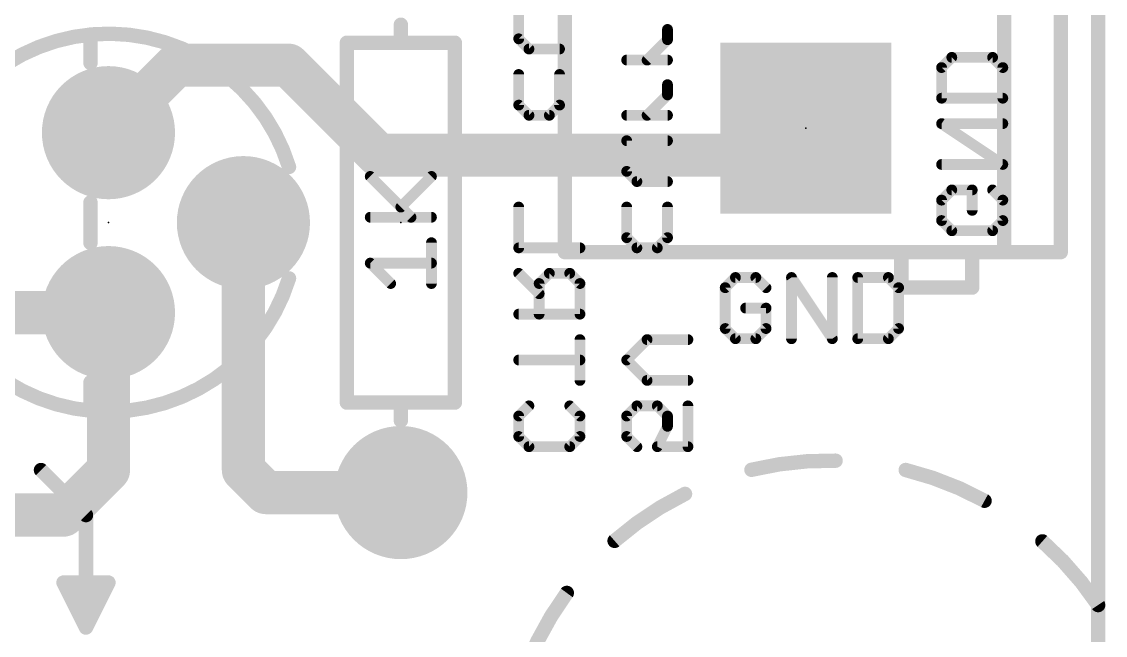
# Model space of a CAD drawing. Extents: x -31 to 86, y -14 to 53.
# Drawn here: x 47.03 to 62.33, y 4.65 to 13.31 of the extents above; entities that cross this region are included whole.
import ezdxf

# ---------------------------------------------------------------- set-up
doc = ezdxf.new("R2010")
doc.units = 0
for name, color, linetype in [('1', 12, 'CONTINUOUS'), ('16', 132, 'CONTINUOUS'), ('17', 110, 'CONTINUOUS'), ('20', 53, 'CONTINUOUS'), ('21', 41, 'CONTINUOUS'), ('22', 40, 'CONTINUOUS'), ('23', 53, 'CONTINUOUS'), ('51', 53, 'CONTINUOUS')]:
    doc.layers.add(name, color=color, linetype=linetype)

# ---------------------------------------------------------------- blocks, each defined once
blk = doc.blocks.new('SQUAREP')
blk.add_solid([(-0.5, -0.5), (0.5, -0.5), (-0.5, 0.5), (0.5, 0.5)])
blk = doc.blocks.new('ROUNDP')
at = {"const_width": 0.5}
blk.add_lwpolyline([(0, -0.25, 1), (0, 0.25, 1), (0, -0.25)], format="xyb", dxfattribs=at)

msp = doc.modelspace()

# ---------------------------------------------------------------- linework, layer by layer
at = {"layer": '1', "const_width": 0.6096}
for points in [[(48.26, 11.7475), (49.2125, 12.7)], [(49.2125, 12.7), (50.8, 12.7)], [(50.8, 12.7), (52.07, 11.43)], [(57.7215, 11.43), (58.1025, 11.811)], [(52.07, 11.43), (57.7215, 11.43)], [(50.165, 10.4775), (50.165, 6.985)], [(48.26, 9.2075), (48.26, 6.985)], [(48.26, 6.985), (47.625, 6.35)], [(50.165, 6.985), (50.4825, 6.6675)], [(50.4825, 6.6675), (52.3875, 6.6675)], [(47.625, 6.35), (44.7675, 6.35)]]:
    msp.add_lwpolyline(points, dxfattribs=at)
at = {"layer": '1', "const_width": 0.3048}
for points in [[(49.2125, 12.8524, 1), (49.2125, 12.5476)], [(49.3203, 12.5922, 1), (49.1047, 12.8078)], [(50.9078, 12.8078, 1), (50.6922, 12.5922)], [(50.8, 12.5476, 1), (50.8, 12.8524)], [(58.2103, 11.7032, 1), (57.9947, 11.9188)], [(48.1522, 11.8553, 1), (48.3678, 11.6397)], [(52.07, 11.5824, 1), (52.07, 11.2776)], [(51.9622, 11.3222, 1), (52.1778, 11.5378)], [(57.6137, 11.5378, 1), (57.8293, 11.3222)], [(57.7215, 11.2776, 1), (57.7215, 11.5824)], [(50.3174, 10.4775, 1), (50.0126, 10.4775)], [(48.4124, 9.2075, 1), (48.1076, 9.2075)], [(48.3678, 6.8772, 1), (48.1522, 7.0928)], [(50.2728, 7.0928, 1), (50.0572, 6.8772)], [(48.1076, 6.985, 1), (48.4124, 6.985)], [(50.0126, 6.985, 1), (50.3174, 6.985)], [(50.4825, 6.8199, 1), (50.4825, 6.5151)], [(50.3747, 6.5597, 1), (50.5903, 6.7753)], [(52.3875, 6.5151, 1), (52.3875, 6.8199)], [(47.5172, 6.4578, 1), (47.7328, 6.2422)], [(47.625, 6.1976, 1), (47.625, 6.5024)]]:
    msp.add_lwpolyline(points, format="xyb", dxfattribs=at)
at = {"layer": '16', "const_width": 0.6096}
msp.add_lwpolyline([(48.26, 9.2075), (45.72, 9.2075)], dxfattribs=at)
at = {"layer": '16', "const_width": 0.3048}
msp.add_lwpolyline([(48.26, 9.0551, 1), (48.26, 9.3599)], format="xyb", dxfattribs=at)
at = {"layer": '20', "const_width": 0.2032}
msp.add_lwpolyline([(62.23, 27.94), (62.23, 2.54)], dxfattribs=at)
at = {"layer": '21'}
for points, const_width in [([(54.7025, 10.061), (54.7025, 20.561)], 0.2032), ([(60.9025, 20.561), (60.9025, 10.061)], 0.2032), ([(61.7025, 20.561), (61.7025, 10.061)], 0.2032), ([(52.3875, 13.0175), (52.3875, 13.2715)], 0.2032), ([(48.006, 13.1324), (48.006, 12.7312)], 0.2032), ([(51.6255, 7.9375), (51.6255, 13.0175)], 0.2032), ([(51.6255, 13.0175), (52.3875, 13.0175)], 0.2032), ([(52.3875, 13.0175), (53.1495, 13.0175)], 0.2032), ([(53.1495, 13.0175), (53.1495, 7.9375)], 0.2032), ([(52.5312, 10.5537), (51.955, 11.1299)], 0.1524), ([(52.3871, 10.6978), (52.8193, 11.1299)], 0.1524), ([(48.006, 10.7638), (48.006, 10.1912)], 0.2032), ([(51.955, 10.5537), (52.8193, 10.5537)], 0.1524), ([(52.8193, 9.6182), (52.8193, 10.1944)], 0.1524), ([(60.9025, 10.061), (54.7025, 10.061)], 0.2032), ([(61.7025, 10.061), (60.9025, 10.061)], 0.2032), ([(52.2431, 9.6182), (51.955, 9.9063)], 0.1524), ([(51.955, 9.9063), (52.8193, 9.9063)], 0.1524), ([(57.11, 9.7035), (56.9659, 9.5595)], 0.1524), ([(57.3981, 9.7035), (57.11, 9.7035)], 0.1524), ([(57.5421, 9.5595), (57.3981, 9.7035)], 0.1524), ([(57.9014, 8.8392), (57.9014, 9.7035)], 0.1524), ([(57.9014, 9.7035), (58.4777, 8.8392)], 0.1524), ([(58.4777, 8.8392), (58.4777, 9.7035)], 0.1524), ([(58.837, 9.7035), (58.837, 8.8392)], 0.1524), ([(59.2691, 9.7035), (58.837, 9.7035)], 0.1524), ([(59.4132, 9.5595), (59.2691, 9.7035)], 0.1524), ([(56.9659, 9.5595), (56.9659, 8.9833)], 0.1524), ([(59.4132, 8.9833), (59.4132, 9.5595)], 0.1524), ([(57.5421, 9.2714), (57.254, 9.2714)], 0.1524), ([(57.5421, 8.9833), (57.5421, 9.2714)], 0.1524), ([(56.9659, 8.9833), (57.11, 8.8392)], 0.1524), ([(57.3981, 8.8392), (57.5421, 8.9833)], 0.1524), ([(59.2691, 8.8392), (59.4132, 8.9833)], 0.1524), ([(57.11, 8.8392), (57.3981, 8.8392)], 0.1524), ([(58.837, 8.8392), (59.2691, 8.8392)], 0.1524), ([(48.006, 8.2238), (48.006, 7.8226)], 0.2032), ([(52.3875, 7.9375), (51.6255, 7.9375)], 0.2032), ([(53.1495, 7.9375), (52.3875, 7.9375)], 0.2032), ([(52.3875, 7.9375), (52.3875, 7.6835)], 0.2032)]:
    msp.add_lwpolyline(points, dxfattribs=dict(at, const_width=const_width))
for points, const_width in [([(52.4383, 13.2715, 1), (52.3367, 13.2715)], 0.1016), ([(50.8085, 11.2638, 0.5267), (46.609, 12.5721)], 0.2032), ([(48.0568, 13.1324, 1), (47.9552, 13.1324)], 0.1016), ([(51.6763, 13.0175, 1), (51.5747, 13.0175)], 0.1016), ([(51.6255, 13.0683, 1), (51.6255, 12.9667)], 0.1016), ([(52.3875, 13.0683, 1), (52.3875, 12.9667)], 0.1016), ([(52.3367, 13.0175, 1), (52.4383, 13.0175)], 0.1016), ([(52.3875, 12.9667, 1), (52.3875, 13.0683)], 0.1016), ([(53.2003, 13.0175, 1), (53.0987, 13.0175)], 0.1016), ([(53.1495, 12.9667, 1), (53.1495, 13.0683)], 0.1016), ([(47.9552, 12.7312, 1), (48.0568, 12.7312)], 0.1016), ([(50.76, 11.2488, 1), (50.857, 11.2788)], 0.1016), ([(51.9819, 11.1569, 1), (51.928, 11.103)], 0.0762), ([(52.8462, 11.103, 1), (52.7924, 11.1569)], 0.0762), ([(48.0568, 10.7638, 1), (47.9552, 10.7638)], 0.1016), ([(52.3602, 10.7247, 1), (52.4141, 10.6708)], 0.0762), ([(51.955, 10.5918, 1), (51.955, 10.5156)], 0.0762), ([(52.5042, 10.5268, 1), (52.5581, 10.5806)], 0.0762), ([(52.8193, 10.5156, 1), (52.8193, 10.5918)], 0.0762), ([(52.8574, 10.1944, 1), (52.7812, 10.1944)], 0.0762), ([(47.9552, 10.1912, 1), (48.0568, 10.1912)], 0.1016), ([(54.7025, 10.1118, 1), (54.7025, 10.0102)], 0.1016), ([(54.6517, 10.061, 1), (54.7533, 10.061)], 0.1016), ([(60.9025, 10.1118, 1), (60.9025, 10.0102)], 0.1016), ([(60.8517, 10.061, 1), (60.9533, 10.061)], 0.1016), ([(60.9025, 10.0102, 1), (60.9025, 10.1118)], 0.1016), ([(61.6517, 10.061, 1), (61.7533, 10.061)], 0.1016), ([(61.7025, 10.0102, 1), (61.7025, 10.1118)], 0.1016), ([(51.9819, 9.9332, 1), (51.928, 9.8794)], 0.0762), ([(51.955, 9.9444, 1), (51.955, 9.8682)], 0.0762), ([(52.8193, 9.8682, 1), (52.8193, 9.9444)], 0.0762), ([(46.609, 8.383, 0.5267), (50.8084, 9.6912)], 0.2032), ([(50.8569, 9.6762, 1), (50.7599, 9.7062)], 0.1016), ([(52.2161, 9.5912, 1), (52.27, 9.6451)], 0.0762), ([(52.7812, 9.6182, 1), (52.8574, 9.6182)], 0.0762), ([(57.11, 9.7416, 1), (57.11, 9.6654)], 0.0762), ([(57.1369, 9.6766, 1), (57.083, 9.7305)], 0.0762), ([(57.425, 9.7305, 1), (57.3711, 9.6766)], 0.0762), ([(57.3981, 9.6654, 1), (57.3981, 9.7416)], 0.0762), ([(57.9331, 9.7247, 1), (57.8697, 9.6824)], 0.0762), ([(57.9395, 9.7035, 1), (57.8633, 9.7035)], 0.0762), ([(58.5158, 9.7035, 1), (58.4396, 9.7035)], 0.0762), ([(58.8751, 9.7035, 1), (58.7989, 9.7035)], 0.0762), ([(58.837, 9.7416, 1), (58.837, 9.6654)], 0.0762), ([(59.2961, 9.7305, 1), (59.2422, 9.6766)], 0.0762), ([(59.2691, 9.6654, 1), (59.2691, 9.7416)], 0.0762), ([(57.004, 9.5595, 1), (56.9278, 9.5595)], 0.0762), ([(56.939, 9.5864, 1), (56.9929, 9.5325)], 0.0762), ([(57.5152, 9.5325, 1), (57.5691, 9.5864)], 0.0762), ([(59.4513, 9.5595, 1), (59.3751, 9.5595)], 0.0762), ([(59.3862, 9.5325, 1), (59.4401, 9.5864)], 0.0762), ([(57.254, 9.3095, 1), (57.254, 9.2333)], 0.0762), ([(57.5802, 9.2714, 1), (57.504, 9.2714)], 0.0762), ([(57.5421, 9.2333, 1), (57.5421, 9.3095)], 0.0762), ([(56.9929, 9.0102, 1), (56.939, 8.9563)], 0.0762), ([(57.5691, 8.9563, 1), (57.5152, 9.0102)], 0.0762), ([(59.4401, 8.9563, 1), (59.3862, 9.0102)], 0.0762), ([(56.9278, 8.9833, 1), (57.004, 8.9833)], 0.0762), ([(57.11, 8.8773, 1), (57.11, 8.8011)], 0.0762), ([(57.083, 8.8123, 1), (57.1369, 8.8661)], 0.0762), ([(57.3711, 8.8661, 1), (57.425, 8.8123)], 0.0762), ([(57.3981, 8.8011, 1), (57.3981, 8.8773)], 0.0762), ([(57.504, 8.9833, 1), (57.5802, 8.9833)], 0.0762), ([(57.8633, 8.8392, 1), (57.9395, 8.8392)], 0.0762), ([(58.4396, 8.8392, 1), (58.5158, 8.8392)], 0.0762), ([(58.446, 8.8181, 1), (58.5094, 8.8603)], 0.0762), ([(58.837, 8.8773, 1), (58.837, 8.8011)], 0.0762), ([(58.7989, 8.8392, 1), (58.8751, 8.8392)], 0.0762), ([(59.2422, 8.8661, 1), (59.2961, 8.8123)], 0.0762), ([(59.2691, 8.8011, 1), (59.2691, 8.8773)], 0.0762), ([(59.3751, 8.9833, 1), (59.4513, 8.9833)], 0.0762), ([(48.0568, 8.2238, 1), (47.9552, 8.2238)], 0.1016), ([(51.6255, 7.9883, 1), (51.6255, 7.8867)], 0.1016), ([(51.5747, 7.9375, 1), (51.6763, 7.9375)], 0.1016), ([(52.3875, 7.9883, 1), (52.3875, 7.8867)], 0.1016), ([(52.4383, 7.9375, 1), (52.3367, 7.9375)], 0.1016), ([(52.3875, 7.8867, 1), (52.3875, 7.9883)], 0.1016), ([(53.0987, 7.9375, 1), (53.2003, 7.9375)], 0.1016), ([(53.1495, 7.8867, 1), (53.1495, 7.9883)], 0.1016), ([(47.9552, 7.8226, 1), (48.0568, 7.8226)], 0.1016), ([(52.3367, 7.6835, 1), (52.4383, 7.6835)], 0.1016), ([(58.5244, 7.1179, 0.0655), (57.3368, 6.9891)], 0.2032), ([(58.5232, 7.0671, 1), (58.5256, 7.1686)], 0.1016), ([(57.3248, 7.0385, 1), (57.3489, 6.9397)], 0.1016), ([(60.6265, 6.5523, 0.0655), (59.5137, 6.9865)], 0.2032), ([(59.5259, 7.0358, 1), (59.5016, 6.9372)], 0.1016), ([(56.3986, 6.6488, 0.0655), (55.4047, 5.9862)], 0.2032), ([(56.4211, 6.6032, 1), (56.3762, 6.6943)], 0.1016), ([(60.6021, 6.5078, 1), (60.651, 6.5969)], 0.1016), ([(55.3713, 6.0244, 1), (55.4382, 5.9479)], 0.1016), ([(62.23, 5.08, 0.0655), (61.4434, 5.979)], 0.2032), ([(61.477, 6.0171, 1), (61.4099, 5.9408)], 0.1016), ([(54.7297, 5.251, 0.0655), (54.1541, 4.2044)], 0.2032), ([(54.7707, 5.221, 1), (54.6888, 5.2811)], 0.1016), ([(62.1877, 5.0518, 1), (62.2723, 5.1082)], 0.1016)]:
    msp.add_lwpolyline(points, format="xyb", dxfattribs=dict(at, const_width=const_width))
at = {"layer": '22'}
for points, const_width in [([(54.0512, 13.0724), (54.0512, 13.5045)], 0.1524), ([(56.1514, 13.0605), (56.1514, 13.2046)], 0.1524), ([(54.1953, 12.9283), (54.0512, 13.0724)], 0.1524), ([(54.6274, 12.9283), (54.1953, 12.9283)], 0.1524), ([(55.8633, 12.7724), (56.1514, 13.0605)], 0.1524), ([(60.0202, 12.6664), (60.1643, 12.8105)], 0.1524), ([(60.1643, 12.8105), (60.7405, 12.8105)], 0.1524), ([(60.7405, 12.8105), (60.8845, 12.6664)], 0.1524), ([(55.5752, 12.7724), (56.1514, 12.7724)], 0.1524), ([(60.0202, 12.2342), (60.0202, 12.6664)], 0.1524), ([(60.8845, 12.6664), (60.8845, 12.2342)], 0.1524), ([(54.0512, 12.1369), (54.0512, 12.569)], 0.1524), ([(54.6274, 12.569), (54.6274, 12.1369)], 0.1524), ([(56.1514, 12.2809), (56.1514, 12.425)], 0.1524), ([(55.8633, 11.9928), (56.1514, 12.2809)], 0.1524), ([(60.8845, 12.2342), (60.0202, 12.2342)], 0.1524), ([(54.1953, 11.9928), (54.0512, 12.1369)], 0.1524), ([(54.6274, 12.1369), (54.4834, 11.9928)], 0.1524), ([(54.4834, 11.9928), (54.1953, 11.9928)], 0.1524), ([(55.5752, 11.9928), (56.1514, 11.9928)], 0.1524), ([(60.8845, 11.2987), (60.0202, 11.8749)], 0.1524), ([(60.0202, 11.8749), (60.8845, 11.8749)], 0.1524), ([(55.5752, 11.2013), (55.5752, 11.6335)], 0.1524), ([(55.5752, 11.6335), (56.1514, 11.6335)], 0.1524), ([(60.0202, 11.2987), (60.8845, 11.2987)], 0.1524), ([(55.7193, 11.0573), (55.5752, 11.2013)], 0.1524), ([(56.1514, 11.0573), (55.7193, 11.0573)], 0.1524), ([(60.0202, 10.7954), (60.1643, 10.9394)], 0.1524), ([(60.1643, 10.9394), (60.4524, 10.9394)], 0.1524), ([(60.4524, 10.9394), (60.4524, 10.6513)], 0.1524), ([(60.7405, 10.9394), (60.8845, 10.7954)], 0.1524), ([(60.0202, 10.5073), (60.0202, 10.7954)], 0.1524), ([(60.8845, 10.7954), (60.8845, 10.5073)], 0.1524), ([(54.0512, 10.1218), (54.0512, 10.698)], 0.1524), ([(55.5752, 10.2658), (55.5752, 10.698)], 0.1524), ([(56.1514, 10.698), (56.1514, 10.2658)], 0.1524), ([(60.1643, 10.3632), (60.0202, 10.5073)], 0.1524), ([(60.8845, 10.5073), (60.7405, 10.3632)], 0.1524), ([(60.7405, 10.3632), (60.1643, 10.3632)], 0.1524), ([(55.7193, 10.1218), (55.5752, 10.2658)], 0.1524), ([(56.1514, 10.2658), (56.0074, 10.1218)], 0.1524), ([(54.9155, 10.1218), (54.0512, 10.1218)], 0.1524), ([(56.0074, 10.1218), (55.7193, 10.1218)], 0.1524), ([(54.3393, 9.4744), (54.0512, 9.7625)], 0.1524), ([(54.4834, 9.7625), (54.3393, 9.6184)], 0.1524), ([(54.7715, 9.7625), (54.4834, 9.7625)], 0.1524), ([(54.9155, 9.6184), (54.7715, 9.7625)], 0.1524), ([(54.3393, 9.6184), (54.3393, 9.1862)], 0.1524), ([(54.9155, 9.1862), (54.9155, 9.6184)], 0.1524), ([(54.0512, 9.1862), (54.9155, 9.1862)], 0.1524), ([(54.9155, 8.2507), (54.9155, 8.8269)], 0.1524), ([(55.5752, 8.5388), (55.8633, 8.8269)], 0.1524), ([(55.8633, 8.8269), (56.4395, 8.8269)], 0.1524), ([(54.0512, 8.5388), (54.9155, 8.5388)], 0.1524), ([(55.8633, 8.2507), (55.5752, 8.5388)], 0.1524), ([(56.4395, 8.2507), (55.8633, 8.2507)], 0.1524), ([(54.0512, 7.7474), (54.1953, 7.8914)], 0.1524), ([(54.7715, 7.8914), (54.9155, 7.7474)], 0.1524), ([(55.7193, 7.8914), (55.5752, 7.7474)], 0.1524), ([(56.0074, 7.8914), (55.7193, 7.8914)], 0.1524), ([(56.1514, 7.7474), (56.0074, 7.8914)], 0.1524), ([(56.4395, 7.8914), (56.4395, 7.3152)], 0.1524), ([(54.0512, 7.4593), (54.0512, 7.7474)], 0.1524), ([(54.9155, 7.7474), (54.9155, 7.4593)], 0.1524), ([(55.5752, 7.7474), (55.5752, 7.4593)], 0.1524), ([(56.1514, 7.6033), (56.1514, 7.7474)], 0.1524), ([(56.0074, 7.3152), (56.1514, 7.6033)], 0.1524), ([(54.1953, 7.3152), (54.0512, 7.4593)], 0.1524), ([(54.9155, 7.4593), (54.7715, 7.3152)], 0.1524), ([(55.5752, 7.4593), (55.7193, 7.3152)], 0.1524), ([(54.7715, 7.3152), (54.1953, 7.3152)], 0.1524), ([(56.4395, 7.3152), (56.0074, 7.3152)], 0.1524), ([(47.9425, 6.35), (47.3075, 6.985)], 0.2032), ([(47.9425, 5.3975), (47.9425, 6.35)], 0.2032), ([(47.9425, 4.7625), (47.625, 5.3975)], 0.2032), ([(47.9425, 5.3975), (47.625, 5.3975)], 0.2032), ([(47.9425, 5.08), (47.9425, 5.2705)], 0.4064), ([(47.9425, 4.7625), (48.26, 5.3975)], 0.2032), ([(48.26, 5.3975), (47.9425, 5.3975)], 0.2032)]:
    msp.add_lwpolyline(points, dxfattribs=dict(at, const_width=const_width))
for points, const_width in [([(56.1895, 13.2046, 1), (56.1133, 13.2046)], 0.0762), ([(54.0781, 13.0993, 1), (54.0243, 13.0454)], 0.0762), ([(54.0131, 13.0724, 1), (54.0893, 13.0724)], 0.0762), ([(54.1953, 12.9664, 1), (54.1953, 12.8902)], 0.0762), ([(54.6274, 12.8902, 1), (54.6274, 12.9664)], 0.0762), ([(56.1133, 13.0605, 1), (56.1895, 13.0605)], 0.0762), ([(56.1784, 13.0336, 1), (56.1245, 13.0874)], 0.0762), ([(54.1683, 12.9014, 1), (54.2222, 12.9553)], 0.0762), ([(60.1643, 12.8486, 1), (60.1643, 12.7724)], 0.0762), ([(60.1912, 12.7835, 1), (60.1373, 12.8374)], 0.0762), ([(60.7674, 12.8374, 1), (60.7135, 12.7835)], 0.0762), ([(60.7405, 12.7724, 1), (60.7405, 12.8486)], 0.0762), ([(55.5752, 12.8105, 1), (55.5752, 12.7343)], 0.0762), ([(55.8364, 12.7993, 1), (55.8903, 12.7454)], 0.0762), ([(56.1514, 12.7343, 1), (56.1514, 12.8105)], 0.0762), ([(60.0583, 12.6664, 1), (59.9821, 12.6664)], 0.0762), ([(59.9933, 12.6933, 1), (60.0471, 12.6395)], 0.0762), ([(60.9226, 12.6664, 1), (60.8464, 12.6664)], 0.0762), ([(60.8576, 12.6395, 1), (60.9115, 12.6933)], 0.0762), ([(54.0893, 12.569, 1), (54.0131, 12.569)], 0.0762), ([(54.6655, 12.569, 1), (54.5893, 12.569)], 0.0762), ([(56.1895, 12.425, 1), (56.1133, 12.425)], 0.0762), ([(56.1133, 12.2809, 1), (56.1895, 12.2809)], 0.0762), ([(56.1784, 12.254, 1), (56.1245, 12.3078)], 0.0762), ([(60.0202, 12.2723, 1), (60.0202, 12.1961)], 0.0762), ([(59.9821, 12.2342, 1), (60.0583, 12.2342)], 0.0762), ([(60.8464, 12.2342, 1), (60.9226, 12.2342)], 0.0762), ([(60.8845, 12.1961, 1), (60.8845, 12.2723)], 0.0762), ([(54.0781, 12.1638, 1), (54.0243, 12.1099)], 0.0762), ([(54.0131, 12.1369, 1), (54.0893, 12.1369)], 0.0762), ([(54.5893, 12.1369, 1), (54.6655, 12.1369)], 0.0762), ([(54.6544, 12.1099, 1), (54.6005, 12.1638)], 0.0762), ([(54.1953, 12.0309, 1), (54.1953, 11.9547)], 0.0762), ([(54.1683, 11.9659, 1), (54.2222, 12.0197)], 0.0762), ([(54.4564, 12.0197, 1), (54.5103, 11.9659)], 0.0762), ([(54.4834, 11.9547, 1), (54.4834, 12.0309)], 0.0762), ([(55.5752, 12.0309, 1), (55.5752, 11.9547)], 0.0762), ([(55.8364, 12.0197, 1), (55.8903, 11.9659)], 0.0762), ([(56.1514, 11.9547, 1), (56.1514, 12.0309)], 0.0762), ([(60.0413, 11.9066, 1), (59.9991, 11.8432)], 0.0762), ([(60.0202, 11.913, 1), (60.0202, 11.8368)], 0.0762), ([(60.8845, 11.8368, 1), (60.8845, 11.913)], 0.0762), ([(55.6133, 11.6335, 1), (55.5371, 11.6335)], 0.0762), ([(55.5752, 11.6716, 1), (55.5752, 11.5954)], 0.0762), ([(56.1514, 11.5954, 1), (56.1514, 11.6716)], 0.0762), ([(60.0202, 11.3368, 1), (60.0202, 11.2606)], 0.0762), ([(60.8634, 11.267, 1), (60.9057, 11.3304)], 0.0762), ([(60.8845, 11.2606, 1), (60.8845, 11.3368)], 0.0762), ([(55.6021, 11.2283, 1), (55.5483, 11.1744)], 0.0762), ([(55.5371, 11.2013, 1), (55.6133, 11.2013)], 0.0762), ([(55.7193, 11.0954, 1), (55.7193, 11.0192)], 0.0762), ([(55.6923, 11.0303, 1), (55.7462, 11.0842)], 0.0762), ([(56.1514, 11.0192, 1), (56.1514, 11.0954)], 0.0762), ([(60.1643, 10.9775, 1), (60.1643, 10.9013)], 0.0762), ([(60.1912, 10.9125, 1), (60.1373, 10.9664)], 0.0762), ([(60.4905, 10.9394, 1), (60.4143, 10.9394)], 0.0762), ([(60.4524, 10.9013, 1), (60.4524, 10.9775)], 0.0762), ([(60.7674, 10.9664, 1), (60.7135, 10.9125)], 0.0762), ([(60.0583, 10.7954, 1), (59.9821, 10.7954)], 0.0762), ([(60.9226, 10.7954, 1), (60.8464, 10.7954)], 0.0762), ([(54.0893, 10.698, 1), (54.0131, 10.698)], 0.0762), ([(55.6133, 10.698, 1), (55.5371, 10.698)], 0.0762), ([(56.1895, 10.698, 1), (56.1133, 10.698)], 0.0762), ([(59.9933, 10.8223, 1), (60.0471, 10.7684)], 0.0762), ([(60.8576, 10.7684, 1), (60.9115, 10.8223)], 0.0762), ([(60.0471, 10.5342, 1), (59.9933, 10.4803)], 0.0762), ([(60.4143, 10.6513, 1), (60.4905, 10.6513)], 0.0762), ([(60.9115, 10.4803, 1), (60.8576, 10.5342)], 0.0762), ([(59.9821, 10.5073, 1), (60.0583, 10.5073)], 0.0762), ([(60.1643, 10.4013, 1), (60.1643, 10.3251)], 0.0762), ([(60.1373, 10.3363, 1), (60.1912, 10.3901)], 0.0762), ([(60.7135, 10.3901, 1), (60.7674, 10.3363)], 0.0762), ([(60.7405, 10.3251, 1), (60.7405, 10.4013)], 0.0762), ([(60.8464, 10.5073, 1), (60.9226, 10.5073)], 0.0762), ([(55.6021, 10.2928, 1), (55.5483, 10.2389)], 0.0762), ([(55.5371, 10.2658, 1), (55.6133, 10.2658)], 0.0762), ([(56.1133, 10.2658, 1), (56.1895, 10.2658)], 0.0762), ([(56.1784, 10.2389, 1), (56.1245, 10.2928)], 0.0762), ([(54.0512, 10.1599, 1), (54.0512, 10.0837)], 0.0762), ([(54.0131, 10.1218, 1), (54.0893, 10.1218)], 0.0762), ([(54.9155, 10.0837, 1), (54.9155, 10.1599)], 0.0762), ([(55.7193, 10.1599, 1), (55.7193, 10.0837)], 0.0762), ([(55.6923, 10.0948, 1), (55.7462, 10.1487)], 0.0762), ([(55.9804, 10.1487, 1), (56.0343, 10.0948)], 0.0762), ([(56.0074, 10.0837, 1), (56.0074, 10.1599)], 0.0762), ([(54.0781, 9.7894, 1), (54.0243, 9.7355)], 0.0762), ([(54.4834, 9.8006, 1), (54.4834, 9.7244)], 0.0762), ([(54.5103, 9.7355, 1), (54.4564, 9.7894)], 0.0762), ([(54.7984, 9.7894, 1), (54.7445, 9.7355)], 0.0762), ([(54.7715, 9.7244, 1), (54.7715, 9.8006)], 0.0762), ([(54.3774, 9.6184, 1), (54.3012, 9.6184)], 0.0762), ([(54.3124, 9.6453, 1), (54.3663, 9.5915)], 0.0762), ([(54.9536, 9.6184, 1), (54.8774, 9.6184)], 0.0762), ([(54.8886, 9.5915, 1), (54.9425, 9.6453)], 0.0762), ([(54.3124, 9.4474, 1), (54.3663, 9.5013)], 0.0762), ([(54.0512, 9.2243, 1), (54.0512, 9.1481)], 0.0762), ([(54.3012, 9.1862, 1), (54.3774, 9.1862)], 0.0762), ([(54.8774, 9.1862, 1), (54.9536, 9.1862)], 0.0762), ([(54.9155, 9.1481, 1), (54.9155, 9.2243)], 0.0762), ([(54.9536, 8.8269, 1), (54.8774, 8.8269)], 0.0762), ([(55.8633, 8.865, 1), (55.8633, 8.7888)], 0.0762), ([(55.8903, 8.8, 1), (55.8364, 8.8539)], 0.0762), ([(56.4395, 8.7888, 1), (56.4395, 8.865)], 0.0762), ([(54.0512, 8.5769, 1), (54.0512, 8.5007)], 0.0762), ([(54.9155, 8.5007, 1), (54.9155, 8.5769)], 0.0762), ([(55.6021, 8.5658, 1), (55.5483, 8.5119)], 0.0762), ([(55.5483, 8.5658, 1), (55.6021, 8.5119)], 0.0762), ([(54.8774, 8.2507, 1), (54.9536, 8.2507)], 0.0762), ([(55.8633, 8.2888, 1), (55.8633, 8.2126)], 0.0762), ([(55.8364, 8.2238, 1), (55.8903, 8.2777)], 0.0762), ([(56.4395, 8.2126, 1), (56.4395, 8.2888)], 0.0762), ([(54.2222, 7.8645, 1), (54.1683, 7.9184)], 0.0762), ([(54.7984, 7.9184, 1), (54.7445, 7.8645)], 0.0762), ([(55.7193, 7.9295, 1), (55.7193, 7.8533)], 0.0762), ([(55.7462, 7.8645, 1), (55.6923, 7.9184)], 0.0762), ([(56.0343, 7.9184, 1), (55.9804, 7.8645)], 0.0762), ([(56.0074, 7.8533, 1), (56.0074, 7.9295)], 0.0762), ([(56.4776, 7.8914, 1), (56.4014, 7.8914)], 0.0762), ([(54.0893, 7.7474, 1), (54.0131, 7.7474)], 0.0762), ([(54.0243, 7.7743, 1), (54.0781, 7.7204)], 0.0762), ([(54.9536, 7.7474, 1), (54.8774, 7.7474)], 0.0762), ([(54.8886, 7.7204, 1), (54.9425, 7.7743)], 0.0762), ([(55.6133, 7.7474, 1), (55.5371, 7.7474)], 0.0762), ([(55.5483, 7.7743, 1), (55.6021, 7.7204)], 0.0762), ([(56.1895, 7.7474, 1), (56.1133, 7.7474)], 0.0762), ([(56.1245, 7.7204, 1), (56.1784, 7.7743)], 0.0762), ([(56.1855, 7.5863, 1), (56.1173, 7.6204)], 0.0762), ([(54.0781, 7.4862, 1), (54.0243, 7.4323)], 0.0762), ([(54.0131, 7.4593, 1), (54.0893, 7.4593)], 0.0762), ([(54.8774, 7.4593, 1), (54.9536, 7.4593)], 0.0762), ([(54.9425, 7.4323, 1), (54.8886, 7.4862)], 0.0762), ([(55.6021, 7.4862, 1), (55.5483, 7.4323)], 0.0762), ([(55.5371, 7.4593, 1), (55.6133, 7.4593)], 0.0762), ([(56.1133, 7.6033, 1), (56.1895, 7.6033)], 0.0762), ([(54.1953, 7.3533, 1), (54.1953, 7.2771)], 0.0762), ([(54.1683, 7.2883, 1), (54.2222, 7.3421)], 0.0762), ([(54.7445, 7.3421, 1), (54.7984, 7.2883)], 0.0762), ([(54.7715, 7.2771, 1), (54.7715, 7.3533)], 0.0762), ([(55.6923, 7.2883, 1), (55.7462, 7.3421)], 0.0762), ([(56.0074, 7.3533, 1), (56.0074, 7.2771)], 0.0762), ([(55.9733, 7.3322, 1), (56.0414, 7.2982)], 0.0762), ([(56.4014, 7.3152, 1), (56.4776, 7.3152)], 0.0762), ([(56.4395, 7.2771, 1), (56.4395, 7.3533)], 0.0762), ([(58.5244, 7.1179, 0.0655), (57.3368, 6.9891)], 0.2032), ([(58.5232, 7.0671, 1), (58.5256, 7.1686)], 0.1016), ([(47.3434, 7.0209, 1), (47.2716, 6.9491)], 0.1016), ([(57.3248, 7.0385, 1), (57.3489, 6.9397)], 0.1016), ([(60.6265, 6.5523, 0.0655), (59.5137, 6.9865)], 0.2032), ([(59.5259, 7.0358, 1), (59.5016, 6.9372)], 0.1016), ([(56.3986, 6.6488, 0.0655), (55.4047, 5.9862)], 0.2032), ([(56.4211, 6.6032, 1), (56.3762, 6.6943)], 0.1016), ([(60.6021, 6.5078, 1), (60.651, 6.5969)], 0.1016), ([(47.9933, 6.35, 1), (47.8917, 6.35)], 0.1016), ([(47.9066, 6.3141, 1), (47.9784, 6.3859)], 0.1016), ([(55.3713, 6.0244, 1), (55.4382, 5.9479)], 0.1016), ([(62.23, 5.08, 0.0655), (61.4434, 5.979)], 0.2032), ([(61.477, 6.0171, 1), (61.4099, 5.9408)], 0.1016), ([(47.6704, 5.4202, 1), (47.5796, 5.3748)], 0.1016), ([(47.625, 5.4483, 1), (47.625, 5.3467)], 0.1016), ([(48.0441, 5.2705, 1), (47.8409, 5.2705)], 0.2032), ([(47.9425, 5.4483, 1), (47.9425, 5.3467)], 0.1016), ([(47.8917, 5.3975, 1), (47.9933, 5.3975)], 0.1016), ([(47.9425, 5.3467, 1), (47.9425, 5.4483)], 0.1016), ([(48.3054, 5.3748, 1), (48.2146, 5.4202)], 0.1016), ([(48.26, 5.3467, 1), (48.26, 5.4483)], 0.1016), ([(54.7297, 5.251, 0.0655), (54.1541, 4.2044)], 0.2032), ([(54.7707, 5.221, 1), (54.6888, 5.2811)], 0.1016), ([(47.8409, 5.08, 1), (48.0441, 5.08)], 0.2032), ([(62.1877, 5.0518, 1), (62.2723, 5.1082)], 0.1016), ([(47.8971, 4.7852, 1), (47.9879, 4.7398)], 0.1016), ([(47.8971, 4.7398, 1), (47.9879, 4.7852)], 0.1016)]:
    msp.add_lwpolyline(points, format="xyb", dxfattribs=dict(at, const_width=const_width))
at = {"layer": '23'}
for p in [(58.1025, 11.811), (48.26, 10.4775), (52.3875, 10.4775)]:
    msp.add_point(p, dxfattribs=at)
at = {"layer": '51', "const_width": 0.2032}
for points in [[(59.4525, 10.061), (59.4525, 9.561)], [(60.4525, 9.561), (60.4525, 10.061)], [(59.4525, 9.561), (60.4525, 9.561)]]:
    msp.add_lwpolyline(points, dxfattribs=at)
at = {"layer": '51', "const_width": 0.1016}
for points in [[(59.5033, 10.061, 1), (59.4017, 10.061)], [(60.5033, 10.061, 1), (60.4017, 10.061)], [(59.4525, 9.6118, 1), (59.4525, 9.5102)], [(60.4525, 9.5102, 1), (60.4525, 9.6118)], [(59.4017, 9.561, 1), (59.5033, 9.561)], [(60.4017, 9.561, 1), (60.5033, 9.561)]]:
    msp.add_lwpolyline(points, format="xyb", dxfattribs=at)

# ---------------------------------------------------------------- block references
at = {"layer": '17'}
for name, p, xscale, yscale, rotation in [('SQUAREP', (58.1025, 11.811), 2.413, 2.413, 90), ('SQUAREP', (58.1025, 11.811), 2.413, 2.413, 90), ('ROUNDP', (48.26, 11.7475), 1.8796, 1.8796, 270), ('ROUNDP', (48.26, 11.7475), 1.8796, 1.8796, 270), ('ROUNDP', (50.165, 10.4775), 1.8796, 1.8796, 270), ('ROUNDP', (50.165, 10.4775), 1.8796, 1.8796, 270), ('ROUNDP', (48.26, 9.2075), 1.8796, 1.8796, 270), ('ROUNDP', (48.26, 9.2075), 1.8796, 1.8796, 270), ('ROUNDP', (52.3875, 6.6675), 1.8796, 1.8796, 90), ('ROUNDP', (52.3875, 6.6675), 1.8796, 1.8796, 90)]:
    msp.add_blockref(name, p, dxfattribs=dict(at, xscale=xscale, yscale=yscale, rotation=rotation))

doc.saveas('drawing.dxf')
